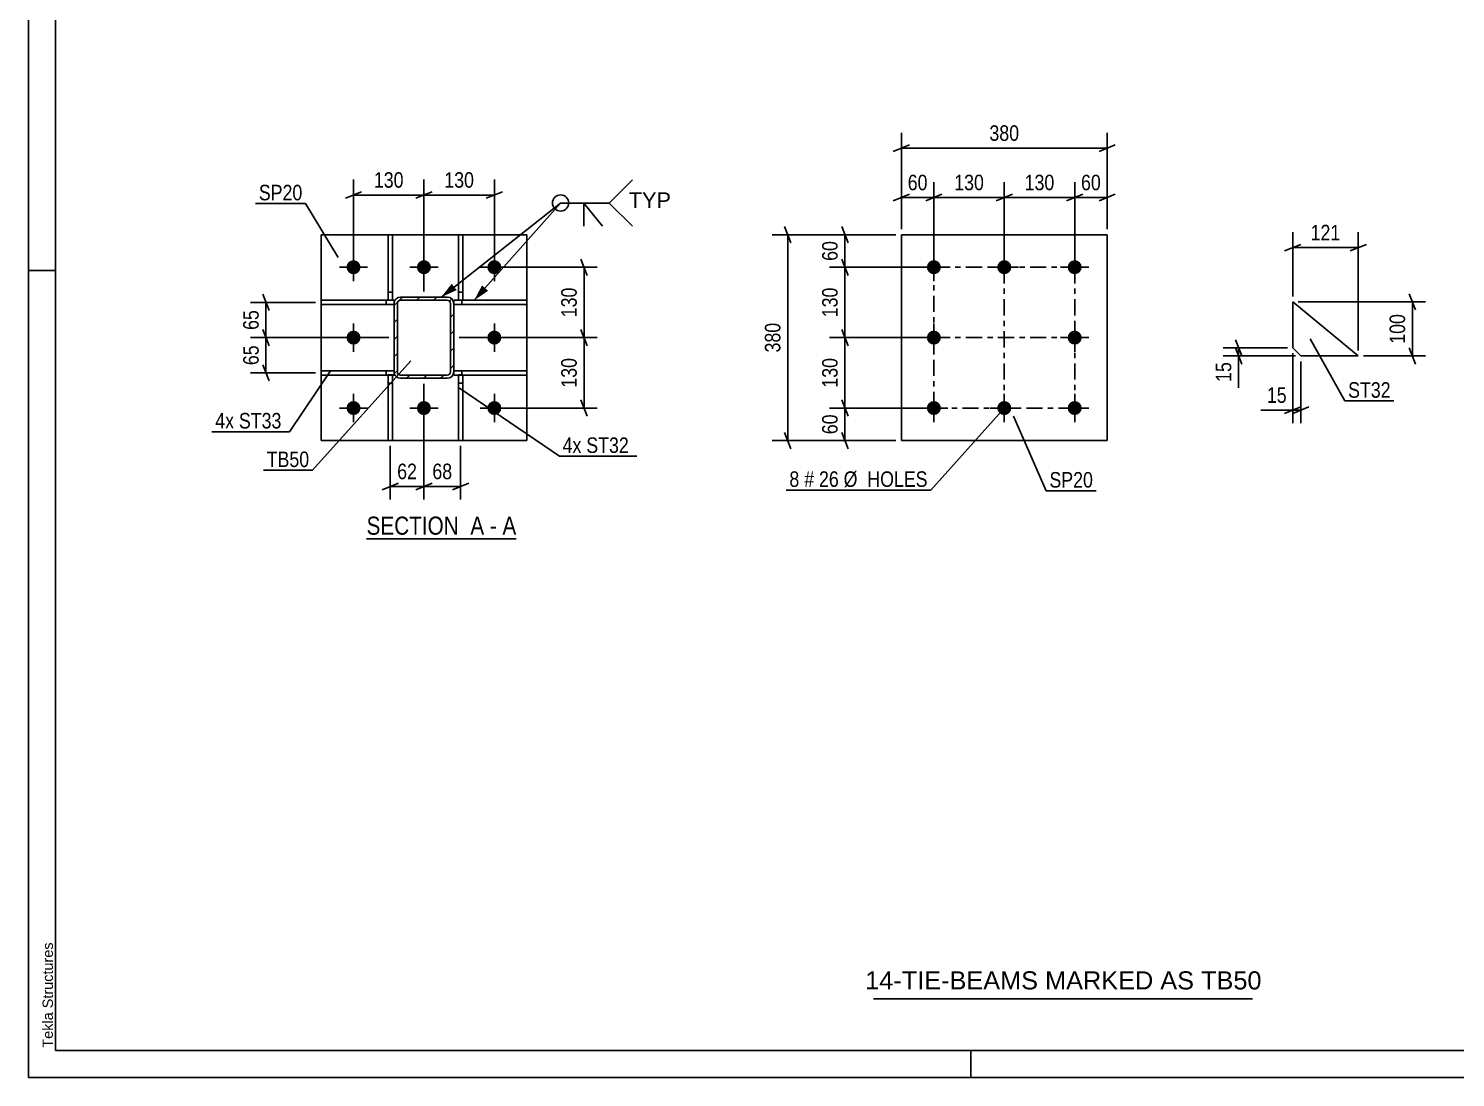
# Model space of a CAD drawing. Header units: millimetres. Extents: x 0 to 594, y 0 to 420.
# Drawn here: x 0 to 263.5, y 0 to 193.6 of the extents above; entities that cross this region are included whole.
import ezdxf

# ---------------------------------------------------------------- set-up
doc = ezdxf.new("R2010")
doc.units = ezdxf.units.MM
doc.linetypes.add('DXK_LINE_DOT2', pattern=[3.9198, 1.9599, -1.9599])
doc.linetypes.add('DXK_LINE_DOT3', pattern=[5.9187, 2.979, -0.9799, 0.9799, -0.9799])
doc.styles.add('Arial', font='ARIAL.TTF', dxfattribs={"height": 0.2})
doc.styles.add('Arial Narrow', font='ARIALN.TTF', dxfattribs={"height": 0.2})

# ---------------------------------------------------------------- blocks, each defined once
blk = doc.blocks.new('Unknown-580568746-1163')
at = {"color": 5, "linetype": 'Continuous'}
for p, q in [((0, 420), (0, 0)), ((5, 415), (5, 5)), ((5, 149), (0, 149)), ((5, 5), (589, 5)), ((174, 0), (174, 5)), ((0, 0), (594, 0))]:
    blk.add_line(p, q, dxfattribs=at)
at = {"color": 174, "linetype": 'Continuous', "style": 'Arial'}
blk.add_text('Tekla Structures', height=1.9102, rotation=90, dxfattribs=at).set_placement((4.5, 5.5))
blk = doc.blocks.new('Unknown-580568746-13 - 1405')
at = {"color": 6, "linetype": 'Continuous'}
blk.add_line((62.41, 99.45), (90.06, 99.45), dxfattribs=at)
at = {"color": 0, "linetype": 'Continuous'}
blk.add_wipeout([(80.52, 100.2), (80.52, 103.7), (62.41, 103.7), (62.41, 100.2)], dxfattribs=at)
at = {"color": 7, "linetype": 'Continuous', "style": 'Arial Narrow'}
blk.add_text('SECTION ', height=3.34, dxfattribs=at).set_placement((62.41, 100.2))
at = {"color": 0, "linetype": 'Continuous'}
blk.add_wipeout([(84.13, 100.2), (84.13, 103.7), (81.57, 103.7), (81.57, 100.2)], dxfattribs=at)
blk.add_wipeout([(86.45, 100.2), (86.45, 103.7), (85.18, 103.7), (85.18, 100.2)], dxfattribs=at)
at = {"color": 7, "linetype": 'Continuous', "style": 'Arial Narrow'}
blk.add_text('A', height=3.34, dxfattribs=at).set_placement((81.57, 100.2))
at = {"color": 0, "linetype": 'Continuous'}
blk.add_wipeout([(90.06, 100.2), (90.06, 103.7), (87.5, 103.7), (87.5, 100.2)], dxfattribs=at)
at = {"color": 7, "linetype": 'Continuous', "style": 'Arial Narrow'}
for s, p in [('A', (87.5, 100.2)), ('-', (85.18, 100.2))]:
    blk.add_text(s, height=3.34, dxfattribs=at).set_placement(p)
blk = doc.blocks.new('Part-580568746-1466 - 1405')
at = {"color": 2, "linetype": 'Continuous'}
for p, q in [((67.5, 143.48), (54, 143.48)), ((54, 143.48), (54, 142.68)), ((54, 142.68), (67.5, 142.68)), ((67.5, 143.48), (67.5, 142.88))]:
    blk.add_line(p, q, dxfattribs=at)
at = {"color": 7, "linetype": 'DXK_LINE_DOT2'}
for p, q in [((66, 142.68), (66, 143.48)), ((67.5, 142.68), (67.5, 142.88))]:
    blk.add_line(p, q, dxfattribs=at)
blk = doc.blocks.new('Part-580568746-1450 - 1405')
at = {"color": 2, "linetype": 'Continuous'}
for p, q in [((66.38, 143.49), (66.38, 155.58)), ((66.38, 155.58), (67.18, 155.58)), ((67.18, 155.58), (67.18, 143.49)), ((66.38, 143.49), (67.18, 143.49))]:
    blk.add_line(p, q, dxfattribs=at)
at = {"color": 7, "linetype": 'DXK_LINE_DOT2'}
blk.add_line((66.38, 144.99), (67.18, 144.99), dxfattribs=at)
blk = doc.blocks.new('Part-580568746-1442 - 1405')
at = {"color": 2, "linetype": 'Continuous'}
for p, q in [((66.38, 117.58), (66.38, 129.69)), ((66.38, 129.69), (67.18, 129.69)), ((67.18, 129.69), (67.18, 117.58)), ((67.18, 117.58), (66.38, 117.58))]:
    blk.add_line(p, q, dxfattribs=at)
at = {"color": 7, "linetype": 'DXK_LINE_DOT2'}
blk.add_line((66.38, 128.19), (67.18, 128.19), dxfattribs=at)
blk = doc.blocks.new('Part-580568746-1434 - 1405')
at = {"color": 2, "linetype": 'Continuous'}
for p, q in [((79.38, 117.58), (79.38, 129.69)), ((79.38, 129.69), (80.18, 129.69)), ((80.18, 129.69), (80.18, 117.58)), ((80.18, 117.58), (79.38, 117.58))]:
    blk.add_line(p, q, dxfattribs=at)
at = {"color": 7, "linetype": 'DXK_LINE_DOT2'}
blk.add_line((79.38, 128.19), (80.18, 128.19), dxfattribs=at)
blk = doc.blocks.new('Part-580568746-1476 - 1405')
at = {"color": 2, "linetype": 'Continuous'}
for p, q in [((67.5, 130.48), (54, 130.48)), ((54, 130.48), (54, 129.68)), ((54, 129.68), (66.38, 129.68)), ((67.18, 129.68), (67.5, 129.68)), ((67.5, 129.68), (67.5, 130.28))]:
    blk.add_line(p, q, dxfattribs=at)
at = {"color": 7, "linetype": 'DXK_LINE_DOT2'}
for p, q in [((66, 129.68), (66, 130.48)), ((66.38, 129.68), (67.18, 129.68)), ((67.5, 130.28), (67.5, 130.48))]:
    blk.add_line(p, q, dxfattribs=at)
blk = doc.blocks.new('Bolt-580568746-1445 - 1405')
at = {"linetype": 'Continuous'}
for points in [[(58.7, 149.58, -1), (61.3, 149.58, -1)], [(71.7, 149.58, -1), (74.3, 149.58, -1)], [(84.7, 149.58, -1), (87.3, 149.58, -1)], [(58.7, 136.58, -1), (61.3, 136.58, -1)], [(84.7, 136.58, -1), (87.3, 136.58, -1)], [(58.7, 123.58, -1), (61.3, 123.58, -1)], [(71.7, 123.58, -1), (74.3, 123.58, -1)], [(84.7, 123.58, -1), (87.3, 123.58, -1)]]:
    blk.add_hatch(color=1, dxfattribs=at).paths.add_polyline_path(points)
at = {"color": 1, "linetype": 'Continuous'}
for p, q in [((60, 146.98), (60, 152.18)), ((73, 146.98), (73, 152.18)), ((86, 146.98), (86, 152.18)), ((57.4, 149.58), (62.6, 149.58)), ((70.4, 149.58), (75.6, 149.58)), ((83.4, 149.58), (88.6, 149.58)), ((60, 133.98), (60, 139.18)), ((86, 133.98), (86, 139.18)), ((57.4, 136.58), (62.6, 136.58)), ((83.4, 136.58), (88.6, 136.58)), ((60, 120.98), (60, 126.18)), ((73, 120.98), (73, 126.18)), ((86, 120.98), (86, 126.18)), ((57.4, 123.58), (62.6, 123.58)), ((70.4, 123.58), (75.6, 123.58)), ((83.4, 123.58), (88.6, 123.58))]:
    blk.add_line(p, q, dxfattribs=at)
blk = doc.blocks.new('Part-580568746-1471 - 1405')
at = {"color": 2, "linetype": 'Continuous'}
for p, q in [((78.5, 142.87), (78.5, 143.48)), ((78.5, 143.48), (92, 143.48)), ((78.5, 142.68), (92, 142.68)), ((92, 142.68), (92, 143.48))]:
    blk.add_line(p, q, dxfattribs=at)
at = {"color": 7, "linetype": 'DXK_LINE_DOT2'}
for p, q in [((78.5, 142.87), (78.5, 142.68)), ((80, 142.68), (80, 143.48))]:
    blk.add_line(p, q, dxfattribs=at)
blk = doc.blocks.new('Part-580568746-1481 - 1405')
at = {"color": 2, "linetype": 'Continuous'}
for p, q in [((78.5, 130.48), (92, 130.48)), ((78.5, 129.68), (78.5, 130.28)), ((79.38, 129.68), (78.5, 129.68)), ((92, 129.68), (80.18, 129.68)), ((92, 129.68), (92, 130.48))]:
    blk.add_line(p, q, dxfattribs=at)
at = {"color": 7, "linetype": 'DXK_LINE_DOT2'}
for p, q in [((78.5, 130.28), (78.5, 130.48)), ((80.18, 129.68), (79.38, 129.68)), ((80, 129.68), (80, 130.48))]:
    blk.add_line(p, q, dxfattribs=at)
blk = doc.blocks.new('Part-580568746-1486 - 1405')
at = {"color": 2, "linetype": 'Continuous'}
for p, q in [((79.38, 143.49), (79.38, 155.58)), ((79.38, 155.58), (80.18, 155.58)), ((80.18, 155.58), (80.18, 143.49)), ((80.18, 143.49), (79.38, 143.49))]:
    blk.add_line(p, q, dxfattribs=at)
at = {"color": 7, "linetype": 'DXK_LINE_DOT2'}
blk.add_line((79.38, 144.99), (80.18, 144.99), dxfattribs=at)
blk = doc.blocks.new('Part-580568746-1505 - 1405')
at = {"linetype": 'Continuous'}
h = blk.add_hatch(dxfattribs=at)
h.set_pattern_fill('', scale=0.7, style=0, pattern_type=0)
h.set_pattern_definition([(45, (78.1468, 143.727), (-1.57154, 1.57154), [])])
h.paths.add_polyline_path([(78.41, 143.34), (78.15, 143.73), (77.76, 143.99), (77.3, 144.08), (68.7, 144.08), (68.24, 143.99), (67.85, 143.73), (67.59, 143.34), (67.5, 142.88), (67.5, 130.28), (67.59, 129.82), (67.85, 129.43), (68.24, 129.17), (68.7, 129.08), (77.3, 129.08), (77.76, 129.17), (78.15, 129.43), (78.41, 129.82), (78.5, 130.28), (78.5, 142.88)])
h.paths.add_polyline_path([(77.9, 130.28), (77.85, 130.05), (77.72, 129.85), (77.53, 129.72), (77.3, 129.68), (68.7, 129.68), (68.47, 129.72), (68.27, 129.85), (68.14, 130.05), (68.1, 130.28), (68.1, 142.88), (68.14, 143.11), (68.27, 143.3), (68.47, 143.43), (68.7, 143.48), (77.3, 143.48), (77.53, 143.43), (77.72, 143.3), (77.85, 143.11), (77.9, 142.88)])
at = {"color": 7, "linetype": 'DXK_LINE_DOT2'}
for p, q in [((67.5, 142.88), (67.59, 143.34)), ((67.5, 130.28), (67.5, 142.88)), ((68.14, 143.11), (68.1, 142.88)), ((68.1, 130.28), (68.1, 142.88)), ((68.27, 143.3), (68.14, 143.11)), ((68.24, 143.99), (68.7, 144.08)), ((68.47, 143.43), (68.27, 143.3)), ((68.7, 143.48), (68.47, 143.43)), ((68.7, 144.08), (77.3, 144.08)), ((68.7, 143.48), (77.3, 143.48)), ((77.3, 144.08), (77.76, 143.99)), ((77.53, 143.43), (77.3, 143.48)), ((77.72, 143.3), (77.53, 143.43)), ((77.85, 143.11), (77.72, 143.3)), ((77.9, 142.88), (77.85, 143.11)), ((77.9, 130.28), (77.9, 142.88)), ((78.41, 143.34), (78.5, 142.88)), ((78.5, 142.88), (78.5, 130.28)), ((67.59, 129.82), (67.5, 130.28)), ((68.1, 130.28), (68.14, 130.05)), ((68.14, 130.05), (68.27, 129.85)), ((68.7, 129.08), (68.24, 129.17)), ((68.27, 129.85), (68.47, 129.72)), ((68.47, 129.72), (68.7, 129.68)), ((68.7, 129.68), (77.3, 129.68)), ((77.3, 129.68), (77.53, 129.72)), ((77.76, 129.17), (77.3, 129.08)), ((77.53, 129.72), (77.72, 129.85)), ((77.72, 129.85), (77.85, 130.05)), ((77.85, 130.05), (77.9, 130.28)), ((78.5, 130.28), (78.41, 129.82)), ((68.7, 129.08), (77.3, 129.08))]:
    blk.add_line(p, q, dxfattribs=at)
at = {"color": 2, "linetype": 'Continuous'}
for p, q in [((67.59, 143.34), (67.5, 142.88)), ((67.5, 130.28), (67.5, 142.88)), ((68.1, 142.88), (68.14, 143.11)), ((68.1, 130.28), (68.1, 142.88)), ((68.14, 143.11), (68.27, 143.3)), ((68.7, 144.08), (68.24, 143.99)), ((68.27, 143.3), (68.47, 143.43)), ((68.47, 143.43), (68.7, 143.48)), ((68.7, 144.08), (77.3, 144.08)), ((68.7, 143.48), (77.3, 143.48)), ((77.76, 143.99), (77.3, 144.08)), ((77.3, 143.48), (77.53, 143.43)), ((77.53, 143.43), (77.72, 143.3)), ((77.72, 143.3), (77.85, 143.11)), ((77.85, 143.11), (77.9, 142.88)), ((77.9, 130.28), (77.9, 142.88)), ((78.5, 142.88), (78.41, 143.34)), ((78.5, 130.28), (78.5, 142.88)), ((67.5, 130.28), (67.59, 129.82)), ((68.14, 130.05), (68.1, 130.28)), ((68.27, 129.85), (68.14, 130.05)), ((68.24, 129.17), (68.7, 129.08)), ((68.47, 129.72), (68.27, 129.85)), ((68.7, 129.68), (68.47, 129.72)), ((68.7, 129.68), (77.3, 129.68)), ((77.53, 129.72), (77.3, 129.68)), ((77.3, 129.08), (77.76, 129.17)), ((77.72, 129.85), (77.53, 129.72)), ((77.85, 130.05), (77.72, 129.85)), ((77.9, 130.28), (77.85, 130.05)), ((78.41, 129.82), (78.5, 130.28)), ((68.7, 129.08), (77.3, 129.08))]:
    blk.add_line(p, q, dxfattribs=at)
at = {"color": 7, "linetype": 'DXK_LINE_DOT2'}
for centre, start, end in [((68.7, 142.88), 112.5, 157.5), ((77.3, 142.88), 22.5, 67.5), ((68.7, 130.28), 202.5, 247.5), ((77.3, 130.28), 292.5, 337.5)]:
    blk.add_arc(centre, 1.2, start, end, dxfattribs=at)
at = {"color": 2, "linetype": 'Continuous'}
for centre, start, end in [((68.7, 142.88), 112.5, 157.5), ((77.3, 142.88), 22.5, 67.5), ((68.7, 130.28), 202.5, 247.5), ((77.3, 130.28), 292.5, 337.5)]:
    blk.add_arc(centre, 1.2, start, end, dxfattribs=at)
blk = doc.blocks.new('Part-580568746-1520 - 1405')
at = {"color": 2, "linetype": 'Continuous'}
for p, q in [((92, 155.58), (54, 155.58)), ((54, 155.58), (54, 117.58)), ((92, 117.58), (92, 155.58)), ((54, 117.58), (92, 117.58))]:
    blk.add_line(p, q, dxfattribs=at)
blk = doc.blocks.new('Bolt-580568746-2206 - 2144')
at = {"linetype": 'Continuous'}
for points in [[(167.15, 150.88, -1), (167.15, 148.28, -1)], [(180.15, 150.88, -1), (180.15, 148.28, -1)], [(193.15, 150.88, -1), (193.15, 148.28, -1)], [(167.15, 137.88, -1), (167.15, 135.28, -1)], [(193.15, 137.88, -1), (193.15, 135.28, -1)], [(167.15, 124.88, -1), (167.15, 122.28, -1)], [(180.15, 124.88, -1), (180.15, 122.28, -1)], [(193.15, 124.88, -1), (193.15, 122.28, -1)]]:
    blk.add_hatch(color=1, dxfattribs=at).paths.add_polyline_path(points)
at = {"color": 1, "linetype": 'Continuous'}
for p, q in [((167.15, 152.18), (167.15, 146.98)), ((180.15, 152.18), (180.15, 146.98)), ((193.15, 152.18), (193.15, 146.98)), ((164.55, 149.58), (169.75, 149.58)), ((177.55, 149.58), (182.75, 149.58)), ((190.55, 149.58), (195.75, 149.58)), ((167.15, 139.18), (167.15, 133.98)), ((193.15, 139.18), (193.15, 133.98)), ((164.55, 136.58), (169.75, 136.58)), ((190.55, 136.58), (195.75, 136.58)), ((167.15, 126.18), (167.15, 120.98)), ((180.15, 126.18), (180.15, 120.98)), ((193.15, 126.18), (193.15, 120.98)), ((164.55, 123.58), (169.75, 123.58)), ((177.55, 123.58), (182.75, 123.58)), ((190.55, 123.58), (195.75, 123.58))]:
    blk.add_line(p, q, dxfattribs=at)
blk = doc.blocks.new('Part-580568746-2211 - 2144')
at = {"color": 2, "linetype": 'Continuous'}
for p, q in [((199.15, 155.58), (161.15, 155.58)), ((161.15, 117.58), (161.15, 155.58)), ((199.15, 117.58), (199.15, 155.58)), ((199.15, 117.58), (161.15, 117.58))]:
    blk.add_line(p, q, dxfattribs=at)
blk = doc.blocks.new('Part-580568746-1711 - 1705')
at = {"color": 2, "linetype": 'Continuous'}
for p, q in [((233.41, 143.19), (233.41, 134.69)), ((245.5, 133.19), (233.41, 143.19)), ((233.41, 134.69), (234.91, 133.19)), ((234.91, 133.19), (245.5, 133.19))]:
    blk.add_line(p, q, dxfattribs=at)
blk = doc.blocks.new('Rectangle-580568746-2299 - 2144')
at = {"color": 1, "linetype": 'DXK_LINE_DOT3'}
blk.add_lwpolyline([(167.15, 149.58), (193.15, 149.58), (193.15, 123.58), (167.15, 123.58), (167.15, 149.58)], close=True, dxfattribs=at)
blk = doc.blocks.new('Line-580568746-2284 - 2144')
at = {"color": 1, "linetype": 'DXK_LINE_DOT3'}
blk.add_line((167.15, 136.58), (193.15, 136.58), dxfattribs=at)
blk = doc.blocks.new('Line-580568746-2292 - 2144')
at = {"color": 1, "linetype": 'DXK_LINE_DOT3'}
blk.add_line((180.15, 149.58), (180.15, 123.58), dxfattribs=at)
blk = doc.blocks.new('StraightDimension-580568746-1583 - 1405')
at = {"color": 7, "linetype": 'Continuous'}
for p, q in [((74.5, 163.51), (71.5, 162.31)), ((73, 145.08), (73, 165.76)), ((84.5, 162.31), (87.5, 163.51)), ((86, 150.58), (86, 165.76)), ((73, 162.91), (86, 162.91))]:
    blk.add_line(p, q, dxfattribs=at)
at = {"color": 0}
blk.add_wipeout([(82.84, 163.66), (82.84, 167.86), (76.16, 167.86), (76.16, 163.66)], dxfattribs=at)
at = {"color": 3, "style": 'Arial Narrow'}
blk.add_text('130', height=2.863, dxfattribs=at).set_placement((76.76, 164.26))
blk = doc.blocks.new('StraightDimension-580568746-1522 - 1405')
at = {"color": 7, "linetype": 'Continuous'}
for p, q in [((73, 128.08), (73, 106.7)), ((66.78, 116.58), (66.78, 106.7)), ((65.28, 108.5), (68.28, 109.7)), ((66.78, 109.1), (73, 109.1)), ((74.5, 109.7), (71.5, 108.5))]:
    blk.add_line(p, q, dxfattribs=at)
at = {"color": 0}
blk.add_wipeout([(72.32, 109.85), (72.32, 114.05), (67.46, 114.05), (67.46, 109.85)], dxfattribs=at)
at = {"color": 3, "style": 'Arial Narrow'}
blk.add_text('62', height=2.863, dxfattribs=at).set_placement((68.06, 110.45))
blk = doc.blocks.new('StraightDimension-580568746-1533 - 1405')
at = {"color": 7, "linetype": 'Continuous'}
for p, q in [((73, 128.08), (73, 106.7)), ((79.78, 116.58), (79.78, 106.7)), ((71.5, 108.5), (74.5, 109.7)), ((73, 109.1), (79.78, 109.1)), ((81.28, 109.7), (78.28, 108.5))]:
    blk.add_line(p, q, dxfattribs=at)
at = {"color": 0}
blk.add_wipeout([(78.82, 109.85), (78.82, 114.05), (73.96, 114.05), (73.96, 109.85)], dxfattribs=at)
at = {"color": 3, "style": 'Arial Narrow'}
blk.add_text('68', height=2.863, dxfattribs=at).set_placement((74.56, 110.45))
blk = doc.blocks.new('StraightDimension-580568746-1541 - 1405')
at = {"color": 7, "linetype": 'Continuous'}
for p, q in [((53, 143.08), (40.99, 143.08)), ((43.24, 144.58), (44.44, 141.58)), ((43.84, 136.58), (43.84, 143.08)), ((44.44, 135.08), (43.24, 138.08)), ((66.5, 136.58), (40.99, 136.58))]:
    blk.add_line(p, q, dxfattribs=at)
at = {"color": 0}
blk.add_wipeout([(43.09, 142.26), (38.89, 142.26), (38.89, 137.4), (43.09, 137.4)], dxfattribs=at)
at = {"color": 3, "style": 'Arial Narrow'}
blk.add_text('65', height=2.863, rotation=90.0002, dxfattribs=at).set_placement((42.49, 138))
blk = doc.blocks.new('StraightDimension-580568746-1551 - 1405')
at = {"color": 7, "linetype": 'Continuous'}
for p, q in [((43.24, 138.08), (44.44, 135.08)), ((66.5, 136.58), (40.99, 136.58)), ((43.84, 130.08), (43.84, 136.58)), ((53, 130.08), (40.99, 130.08)), ((44.44, 128.58), (43.24, 131.58))]:
    blk.add_line(p, q, dxfattribs=at)
at = {"color": 0}
blk.add_wipeout([(43.09, 135.76), (38.89, 135.76), (38.89, 130.9), (43.09, 130.9)], dxfattribs=at)
at = {"color": 3, "style": 'Arial Narrow'}
blk.add_text('65', height=2.863, rotation=90.0002, dxfattribs=at).set_placement((42.49, 131.5))
blk = doc.blocks.new('StraightDimension-580568746-1558 - 1405')
at = {"color": 7, "linetype": 'Continuous'}
for p, q in [((103.16, 148.08), (101.96, 151.08)), ((87, 149.58), (104.96, 149.58)), ((102.56, 136.58), (102.56, 149.58)), ((101.96, 138.08), (103.16, 135.08)), ((79.5, 136.58), (104.96, 136.58))]:
    blk.add_line(p, q, dxfattribs=at)
at = {"color": 0}
blk.add_wipeout([(101.81, 146.42), (97.61, 146.42), (97.61, 139.74), (101.81, 139.74)], dxfattribs=at)
at = {"color": 3, "style": 'Arial Narrow'}
blk.add_text('130', height=2.863, rotation=90.0002, dxfattribs=at).set_placement((101.21, 140.34))
blk = doc.blocks.new('StraightDimension-580568746-1572 - 1405')
at = {"color": 7, "linetype": 'Continuous'}
for p, q in [((103.16, 135.08), (101.96, 138.08)), ((79.5, 136.58), (104.96, 136.58)), ((102.56, 123.58), (102.56, 136.58)), ((101.96, 125.08), (103.16, 122.08)), ((87, 123.58), (104.96, 123.58))]:
    blk.add_line(p, q, dxfattribs=at)
at = {"color": 0}
blk.add_wipeout([(101.81, 133.42), (97.61, 133.42), (97.61, 126.74), (101.81, 126.74)], dxfattribs=at)
at = {"color": 3, "style": 'Arial Narrow'}
blk.add_text('130', height=2.863, rotation=90.0002, dxfattribs=at).set_placement((101.21, 127.34))
blk = doc.blocks.new('StraightDimension-580568746-1593 - 1405')
at = {"color": 7, "linetype": 'Continuous'}
for p, q in [((61.5, 163.51), (58.5, 162.31)), ((60, 150.58), (60, 165.76)), ((71.5, 162.31), (74.5, 163.51)), ((73, 145.08), (73, 165.76)), ((60, 162.91), (73, 162.91))]:
    blk.add_line(p, q, dxfattribs=at)
at = {"color": 0}
blk.add_wipeout([(69.84, 163.66), (69.84, 167.86), (63.16, 167.86), (63.16, 163.66)], dxfattribs=at)
at = {"color": 3, "style": 'Arial Narrow'}
blk.add_text('130', height=2.863, dxfattribs=at).set_placement((63.76, 164.26))
blk = doc.blocks.new('StraightDimension-580568746-2270 - 2144')
at = {"color": 7, "linetype": 'Continuous'}
for p, q in [((160.15, 155.58), (147.88, 155.58)), ((150.13, 157.08), (151.33, 154.08)), ((150.73, 149.58), (150.73, 155.58)), ((151.33, 148.08), (150.13, 151.08)), ((166.15, 149.58), (147.88, 149.58))]:
    blk.add_line(p, q, dxfattribs=at)
at = {"color": 0}
blk.add_wipeout([(149.98, 155.01), (145.78, 155.01), (145.78, 150.15), (149.98, 150.15)], dxfattribs=at)
at = {"color": 3, "style": 'Arial Narrow'}
blk.add_text('60', height=2.863, rotation=90.0002, dxfattribs=at).set_placement((149.38, 150.75))
blk = doc.blocks.new('StraightDimension-580568746-3069 - 2144')
at = {"color": 7, "linetype": 'Continuous'}
for p, q in [((151.33, 135.08), (150.13, 138.08)), ((166.15, 136.58), (147.88, 136.58)), ((150.73, 123.58), (150.73, 136.58)), ((150.13, 125.08), (151.33, 122.08)), ((166.15, 123.58), (147.88, 123.58))]:
    blk.add_line(p, q, dxfattribs=at)
at = {"color": 0}
blk.add_wipeout([(149.98, 133.42), (145.78, 133.42), (145.78, 126.74), (149.98, 126.74)], dxfattribs=at)
at = {"color": 3, "style": 'Arial Narrow'}
blk.add_text('130', height=2.863, rotation=90.0002, dxfattribs=at).set_placement((149.38, 127.34))
blk = doc.blocks.new('StraightDimension-580568746-2213 - 2144')
at = {"color": 7, "linetype": 'Continuous'}
for p, q in [((160.15, 155.58), (137.31, 155.58)), ((140.76, 154.08), (139.56, 157.08)), ((140.16, 117.58), (140.16, 155.58)), ((139.56, 119.08), (140.76, 116.08)), ((160.15, 117.58), (137.31, 117.58))]:
    blk.add_line(p, q, dxfattribs=at)
at = {"color": 0}
blk.add_wipeout([(139.41, 139.92), (135.21, 139.92), (135.21, 133.24), (139.41, 133.24)], dxfattribs=at)
at = {"color": 3, "style": 'Arial Narrow'}
blk.add_text('380', height=2.863, rotation=90.0002, dxfattribs=at).set_placement((138.81, 133.84))
blk = doc.blocks.new('StraightDimension-580568746-2224 - 2144')
at = {"color": 7, "linetype": 'Continuous'}
for p, q in [((193.15, 150.58), (193.15, 165.29)), ((199.15, 156.58), (199.15, 165.29)), ((191.65, 161.84), (194.65, 163.04)), ((193.15, 162.44), (199.15, 162.44)), ((200.65, 163.04), (197.65, 161.84))]:
    blk.add_line(p, q, dxfattribs=at)
at = {"color": 0}
blk.add_wipeout([(198.58, 163.19), (198.58, 167.39), (193.72, 167.39), (193.72, 163.19)], dxfattribs=at)
at = {"color": 3, "style": 'Arial Narrow'}
blk.add_text('60', height=2.863, dxfattribs=at).set_placement((194.32, 163.79))
blk = doc.blocks.new('StraightDimension-580568746-3071 - 2144')
at = {"color": 7, "linetype": 'Continuous'}
for p, q in [((151.33, 148.08), (150.13, 151.08)), ((166.15, 149.58), (147.88, 149.58)), ((150.73, 136.58), (150.73, 149.58)), ((150.13, 138.08), (151.33, 135.08)), ((166.15, 136.58), (147.88, 136.58))]:
    blk.add_line(p, q, dxfattribs=at)
at = {"color": 0}
blk.add_wipeout([(149.98, 146.42), (145.78, 146.42), (145.78, 139.74), (149.98, 139.74)], dxfattribs=at)
at = {"color": 3, "style": 'Arial Narrow'}
blk.add_text('130', height=2.863, rotation=90.0002, dxfattribs=at).set_placement((149.38, 140.34))
blk = doc.blocks.new('StraightDimension-580568746-2234 - 2144')
at = {"color": 7, "linetype": 'Continuous'}
for p, q in [((161.15, 156.58), (161.15, 165.29)), ((167.15, 150.58), (167.15, 165.29)), ((159.65, 161.84), (162.65, 163.04)), ((161.15, 162.44), (167.15, 162.44)), ((168.65, 163.04), (165.65, 161.84))]:
    blk.add_line(p, q, dxfattribs=at)
at = {"color": 0}
blk.add_wipeout([(166.58, 163.19), (166.58, 167.39), (161.72, 167.39), (161.72, 163.19)], dxfattribs=at)
at = {"color": 3, "style": 'Arial Narrow'}
blk.add_text('60', height=2.863, dxfattribs=at).set_placement((162.32, 163.79))
blk = doc.blocks.new('StraightDimension-580568746-2249 - 2144')
at = {"color": 7, "linetype": 'Continuous'}
for p, q in [((161.15, 156.58), (161.15, 174.41)), ((199.15, 156.58), (199.15, 174.41)), ((162.65, 172.16), (159.65, 170.96)), ((161.15, 171.56), (199.15, 171.56)), ((197.65, 170.96), (200.65, 172.16))]:
    blk.add_line(p, q, dxfattribs=at)
at = {"color": 0}
blk.add_wipeout([(183.49, 172.31), (183.49, 176.51), (176.81, 176.51), (176.81, 172.31)], dxfattribs=at)
at = {"color": 3, "style": 'Arial Narrow'}
blk.add_text('380', height=2.863, dxfattribs=at).set_placement((177.41, 172.91))
blk = doc.blocks.new('StraightDimension-580568746-2260 - 2144')
at = {"color": 7, "linetype": 'Continuous'}
for p, q in [((150.13, 125.08), (151.33, 122.08)), ((166.15, 123.58), (147.88, 123.58)), ((150.73, 117.58), (150.73, 123.58)), ((151.33, 116.08), (150.13, 119.08)), ((160.15, 117.58), (147.88, 117.58))]:
    blk.add_line(p, q, dxfattribs=at)
at = {"color": 0}
blk.add_wipeout([(149.98, 123.01), (145.78, 123.01), (145.78, 118.15), (149.98, 118.15)], dxfattribs=at)
at = {"color": 3, "style": 'Arial Narrow'}
blk.add_text('60', height=2.863, rotation=90.0002, dxfattribs=at).set_placement((149.38, 118.75))
blk = doc.blocks.new('StraightDimension-580568746-3047 - 2144')
at = {"color": 7, "linetype": 'Continuous'}
for p, q in [((167.15, 150.58), (167.15, 165.29)), ((180.15, 150.58), (180.15, 165.29)), ((168.65, 163.04), (165.65, 161.84)), ((167.15, 162.44), (180.15, 162.44)), ((178.65, 161.84), (181.65, 163.04))]:
    blk.add_line(p, q, dxfattribs=at)
at = {"color": 0}
blk.add_wipeout([(176.99, 163.19), (176.99, 167.39), (170.31, 167.39), (170.31, 163.19)], dxfattribs=at)
at = {"color": 3, "style": 'Arial Narrow'}
blk.add_text('130', height=2.863, dxfattribs=at).set_placement((170.91, 163.79))
blk = doc.blocks.new('StraightDimension-580568746-3049 - 2144')
at = {"color": 7, "linetype": 'Continuous'}
for p, q in [((180.15, 150.58), (180.15, 165.29)), ((193.15, 150.58), (193.15, 165.29)), ((181.65, 163.04), (178.65, 161.84)), ((180.15, 162.44), (193.15, 162.44)), ((191.65, 161.84), (194.65, 163.04))]:
    blk.add_line(p, q, dxfattribs=at)
at = {"color": 0}
blk.add_wipeout([(189.99, 163.19), (189.99, 167.39), (183.31, 167.39), (183.31, 163.19)], dxfattribs=at)
at = {"color": 3, "style": 'Arial Narrow'}
blk.add_text('130', height=2.863, dxfattribs=at).set_placement((183.91, 163.79))
blk = doc.blocks.new('StraightDimension-580568746-1750 - 1705')
at = {"color": 7, "linetype": 'Continuous'}
for p, q in [((234.41, 143.19), (257.9, 143.19)), ((254.9, 144.69), (256.1, 141.69)), ((255.5, 133.19), (255.5, 143.19)), ((256.1, 131.69), (254.9, 134.69)), ((246.5, 133.19), (257.9, 133.19))]:
    blk.add_line(p, q, dxfattribs=at)
at = {"color": 0}
blk.add_wipeout([(254.75, 141.53), (250.55, 141.53), (250.55, 134.85), (254.75, 134.85)], dxfattribs=at)
at = {"color": 3, "style": 'Arial Narrow'}
blk.add_text('100', height=2.863, rotation=90.0002, dxfattribs=at).set_placement((254.15, 135.45))
blk = doc.blocks.new('StraightDimension-580568746-1726 - 1705')
at = {"color": 7, "linetype": 'Continuous'}
for p, q in [((232.41, 134.69), (220.56, 134.69)), ((222.81, 136.19), (224.01, 133.19)), ((224.01, 131.69), (222.81, 134.69)), ((223.41, 133.19), (223.41, 134.69)), ((233.91, 133.19), (220.56, 133.19))]:
    blk.add_line(p, q, dxfattribs=at)
at = {"color": 0}
blk.add_wipeout([(222.66, 132.67), (218.46, 132.67), (218.46, 127.81), (222.66, 127.81)], dxfattribs=at)
at = {"color": 7, "linetype": 'Continuous'}
blk.add_line((223.41, 133.19), (223.41, 127.29), dxfattribs=at)
blk.add_line((223.41, 133.19), (223.41, 127.29), dxfattribs=at)
at = {"color": 3, "style": 'Arial Narrow'}
blk.add_text('15', height=2.863, rotation=90.0002, dxfattribs=at).set_placement((222.06, 128.41))
blk = doc.blocks.new('StraightDimension-580568746-1739 - 1705')
at = {"color": 7, "linetype": 'Continuous'}
for p, q in [((233.41, 133.69), (233.41, 120.79)), ((234.91, 132.19), (234.91, 120.79)), ((231.91, 122.59), (234.91, 123.79)), ((236.41, 123.79), (233.41, 122.59)), ((233.41, 123.19), (234.91, 123.19))]:
    blk.add_line(p, q, dxfattribs=at)
at = {"color": 0}
blk.add_wipeout([(232.88, 123.94), (232.88, 128.14), (228.03, 128.14), (228.03, 123.94)], dxfattribs=at)
at = {"color": 7, "linetype": 'Continuous'}
blk.add_line((233.41, 123.19), (227.5, 123.19), dxfattribs=at)
blk.add_line((233.41, 123.19), (227.5, 123.19), dxfattribs=at)
at = {"color": 3, "style": 'Arial Narrow'}
blk.add_text('15', height=2.863, dxfattribs=at).set_placement((228.63, 124.54))
blk = doc.blocks.new('StraightDimension-580568746-1715 - 1705')
at = {"color": 7, "linetype": 'Continuous'}
for p, q in [((233.41, 144.19), (233.41, 156.04)), ((245.5, 134.19), (245.5, 156.04)), ((231.91, 152.59), (234.91, 153.79)), ((233.41, 153.19), (245.5, 153.19)), ((247, 153.79), (244, 152.59))]:
    blk.add_line(p, q, dxfattribs=at)
at = {"color": 0}
blk.add_wipeout([(242.8, 153.94), (242.8, 158.14), (236.11, 158.14), (236.11, 153.94)], dxfattribs=at)
at = {"color": 3, "style": 'Arial Narrow'}
blk.add_text('121', height=2.863, dxfattribs=at).set_placement((236.71, 154.54))
blk = doc.blocks.new('Unknown-580568746-3334')
at = {"color": 7, "linetype": 'Continuous'}
blk.add_line((156, 14.5), (226, 14.5), dxfattribs=at)
at = {"color": 7, "style": 'Arial'}
blk.add_text('14-TIE-BEAMS MARKED AS TB50', height=3.3427734, dxfattribs=at).set_placement((154.46875, 16.25))
blk = doc.blocks.new('Mark-580568746-1501 - 1405')
at = {"color": 0}
blk.add_wipeout([(51.82, 112.69), (51.82, 115.69), (43.97, 115.69), (43.97, 112.69)], dxfattribs=at)
blk.add_wipeout([(51.82, 112.69), (51.82, 115.69), (43.97, 115.69), (43.97, 112.69)], dxfattribs=at)
at = {"color": 30, "linetype": 'Continuous'}
for p in [(70.59, 132.27), (43.37, 112.09)]:
    blk.add_line(p, (52.42, 112.09), dxfattribs=at)
at = {"color": 3, "style": 'Arial Narrow'}
blk.add_text('TB50', height=2.863, dxfattribs=at).set_placement((43.97, 112.69))
blk = doc.blocks.new('Mark-580568746-1516 - 1405')
at = {"color": 0}
blk.add_wipeout([(50.56, 161.93), (50.56, 164.93), (42.52, 164.93), (42.52, 161.93)], dxfattribs=at)
blk.add_wipeout([(50.56, 161.93), (50.56, 164.93), (42.52, 164.93), (42.52, 161.93)], dxfattribs=at)
at = {"color": 30, "linetype": 'Continuous'}
for p in [(41.92, 161.33), (57.17, 151.4)]:
    blk.add_line(p, (51.16, 161.33), dxfattribs=at)
at = {"color": 3, "style": 'Arial Narrow'}
blk.add_text('SP20', height=2.863, dxfattribs=at).set_placement((42.52, 161.93))
blk = doc.blocks.new('WeldMark-580568746-1602 - 1405')
at = {"linetype": 'Continuous'}
for points in [[(79.05, 145.35), (76.23, 144.08), (78.12, 146.53)], [(84.85, 145.22), (82.29, 143.48), (83.72, 146.22)]]:
    blk.add_hatch(color=30, dxfattribs=at).paths.add_polyline_path(points)
at = {"color": 30, "linetype": 'Continuous'}
for p, q in [((76.23, 144.08), (98.23, 161.43)), ((82.29, 143.48), (98.23, 161.43)), ((98.23, 161.43), (107.23, 161.43))]:
    blk.add_line(p, q, dxfattribs=at)
at = {"color": 3, "linetype": 'Continuous'}
for q in [(105.94, 157.15), (102.51, 157.15)]:
    blk.add_line((102.51, 161.43), q, dxfattribs=at)
for start, end in [(90, 270), (270, 90)]:
    blk.add_arc((98.23, 161.43), 1.5, start, end, dxfattribs=at)
at = {"color": 0, "linetype": 'Continuous'}
blk.add_wipeout([(118.6, 160.53), (118.6, 163.53), (110.83, 163.53), (110.83, 160.53)], dxfattribs=at)
blk.add_wipeout([(118.6, 160.53), (118.6, 163.53), (110.83, 163.53), (110.83, 160.53)], dxfattribs=at)
at = {"color": 3, "linetype": 'Continuous'}
for q in [(111.51, 165.72), (111.51, 157.15)]:
    blk.add_line((107.23, 161.43), q, dxfattribs=at)
at = {"color": 3, "linetype": 'Continuous', "style": 'Arial'}
blk.add_text('TYP', height=2.865, dxfattribs=at).set_placement((110.83, 160.53))
blk = doc.blocks.new('MarkSet-580568746-1653 - 1405')
at = {"color": 0}
blk.add_wipeout([(102.08, 115.29), (102.08, 118.29), (98.61, 118.29), (98.61, 115.29)], dxfattribs=at)
blk.add_wipeout([(102.08, 115.29), (102.08, 118.29), (98.61, 118.29), (98.61, 115.29)], dxfattribs=at)
at = {"color": 30, "linetype": 'Continuous'}
blk.add_line((79.57, 127.23), (98.01, 114.69), dxfattribs=at)
at = {"color": 0}
blk.add_wipeout([(110.83, 115.29), (110.83, 118.29), (102.98, 118.29), (102.98, 115.29)], dxfattribs=at)
blk.add_wipeout([(110.83, 115.29), (110.83, 118.29), (102.98, 118.29), (102.98, 115.29)], dxfattribs=at)
at = {"color": 30, "linetype": 'Continuous'}
blk.add_line((98.01, 114.69), (112.33, 114.69), dxfattribs=at)
at = {"color": 3, "style": 'Arial Narrow'}
for s, p in [('4x', (98.61, 115.29)), ('ST32', (102.98, 115.29))]:
    blk.add_text(s, height=2.863, dxfattribs=at).set_placement(p)
blk = doc.blocks.new('MarkSet-580568746-1683 - 1405')
at = {"color": 30, "linetype": 'Continuous'}
blk.add_line((55.76, 130.48), (48.19, 119.21), dxfattribs=at)
at = {"color": 0}
blk.add_wipeout([(37.94, 119.81), (37.94, 122.81), (34.47, 122.81), (34.47, 119.81)], dxfattribs=at)
blk.add_wipeout([(37.94, 119.81), (37.94, 122.81), (34.47, 122.81), (34.47, 119.81)], dxfattribs=at)
blk.add_wipeout([(46.69, 119.81), (46.69, 122.81), (38.84, 122.81), (38.84, 119.81)], dxfattribs=at)
blk.add_wipeout([(46.69, 119.81), (46.69, 122.81), (38.84, 122.81), (38.84, 119.81)], dxfattribs=at)
at = {"color": 30, "linetype": 'Continuous'}
blk.add_line((33.87, 119.21), (48.19, 119.21), dxfattribs=at)
at = {"color": 3, "style": 'Arial Narrow'}
for s, p in [('4x', (34.47, 119.81)), ('ST33', (38.84, 119.81))]:
    blk.add_text(s, height=2.863, dxfattribs=at).set_placement(p)
blk = doc.blocks.new('Mark-580568746-2202 - 2144')
at = {"color": 0}
blk.add_wipeout([(142.31, 109.03), (142.31, 112.03), (140.48, 112.03), (140.48, 109.03)], dxfattribs=at)
blk.add_wipeout([(142.31, 109.03), (142.31, 112.03), (140.48, 112.03), (140.48, 109.03)], dxfattribs=at)
blk.add_wipeout([(145.04, 109.03), (145.04, 112.03), (143.21, 112.03), (143.21, 109.03)], dxfattribs=at)
blk.add_wipeout([(145.04, 109.03), (145.04, 112.03), (143.21, 112.03), (143.21, 109.03)], dxfattribs=at)
at = {"color": 3, "style": 'Arial Narrow'}
blk.add_text('8', height=2.86, dxfattribs=at).set_placement((140.48, 109.03))
at = {"color": 0}
blk.add_wipeout([(149.59, 109.03), (149.59, 112.03), (145.94, 112.03), (145.94, 109.03)], dxfattribs=at)
blk.add_wipeout([(149.59, 109.03), (149.59, 112.03), (145.94, 112.03), (145.94, 109.03)], dxfattribs=at)
at = {"color": 3, "style": 'Arial Narrow'}
blk.add_text('#', height=2.86, dxfattribs=at).set_placement((143.21, 109.03))
at = {"color": 0}
blk.add_wipeout([(166.02, 109.03), (166.02, 112.03), (150.49, 112.03), (150.49, 109.03)], dxfattribs=at)
blk.add_wipeout([(166.02, 109.03), (166.02, 112.03), (150.49, 112.03), (150.49, 109.03)], dxfattribs=at)
at = {"color": 7, "linetype": 'Continuous'}
for p in [(180.28, 123.71), (139.88, 108.43)]:
    blk.add_line(p, (166.62, 108.43), dxfattribs=at)
at = {"color": 3, "style": 'Arial Narrow'}
for s, p in [('26', (145.94, 109.03)), ('Ø  HOLES', (150.49, 109.03))]:
    blk.add_text(s, height=2.863, dxfattribs=at).set_placement(p)
blk = doc.blocks.new('Mark-580568746-2207 - 2144')
at = {"color": 0}
blk.add_wipeout([(196.53, 108.9), (196.53, 111.9), (188.49, 111.9), (188.49, 108.9)], dxfattribs=at)
blk.add_wipeout([(196.53, 108.9), (196.53, 111.9), (188.49, 111.9), (188.49, 108.9)], dxfattribs=at)
at = {"color": 30, "linetype": 'Continuous'}
for p, q in [((181.85, 122.06), (187.89, 108.3)), ((187.89, 108.3), (197.13, 108.3))]:
    blk.add_line(p, q, dxfattribs=at)
at = {"color": 3, "style": 'Arial Narrow'}
blk.add_text('SP20', height=2.863, dxfattribs=at).set_placement((188.49, 108.9))
blk = doc.blocks.new('Mark-580568746-1707 - 1705')
at = {"color": 0}
blk.add_wipeout([(251.48, 125.49), (251.48, 128.49), (243.63, 128.49), (243.63, 125.49)], dxfattribs=at)
blk.add_wipeout([(251.48, 125.49), (251.48, 128.49), (243.63, 128.49), (243.63, 125.49)], dxfattribs=at)
at = {"color": 30, "linetype": 'Continuous'}
for p, q in [((236.62, 136.35), (243.03, 124.89)), ((243.03, 124.89), (252.08, 124.89))]:
    blk.add_line(p, q, dxfattribs=at)
at = {"color": 3, "style": 'Arial Narrow'}
blk.add_text('ST32', height=2.863, dxfattribs=at).set_placement((243.63, 125.49))

msp = doc.modelspace()

# ---------------------------------------------------------------- block references
for name in ['Unknown-580568746-1163', 'Part-580568746-1520 - 1405', 'Part-580568746-1450 - 1405', 'Part-580568746-1486 - 1405', 'Part-580568746-2211 - 2144', 'Bolt-580568746-1445 - 1405', 'Bolt-580568746-2206 - 2144', 'Rectangle-580568746-2299 - 2144', 'Line-580568746-2292 - 2144', 'Part-580568746-1466 - 1405', 'Part-580568746-1505 - 1405', 'Part-580568746-1471 - 1405', 'Part-580568746-1711 - 1705', 'Line-580568746-2284 - 2144', 'Part-580568746-1476 - 1405', 'Part-580568746-1442 - 1405', 'Part-580568746-1481 - 1405', 'Part-580568746-1434 - 1405', 'Unknown-580568746-3334']:
    msp.add_blockref(name, (0, 0))

# ---------------------------------------------------------------- next in the draw order: block references
for name in ['StraightDimension-580568746-1583 - 1405', 'StraightDimension-580568746-2224 - 2144', 'Mark-580568746-1516 - 1405', 'StraightDimension-580568746-2270 - 2144', 'StraightDimension-580568746-1541 - 1405', 'StraightDimension-580568746-1750 - 1705', 'StraightDimension-580568746-3069 - 2144', 'StraightDimension-580568746-1522 - 1405', 'Mark-580568746-2207 - 2144', 'Unknown-580568746-13 - 1405']:
    msp.add_blockref(name, (0, 0))

# ---------------------------------------------------------------- next in the draw order: block references
for name in ['StraightDimension-580568746-1593 - 1405', 'StraightDimension-580568746-2213 - 2144', 'StraightDimension-580568746-1558 - 1405', 'StraightDimension-580568746-1551 - 1405', 'StraightDimension-580568746-1726 - 1705', 'StraightDimension-580568746-1533 - 1405']:
    msp.add_blockref(name, (0, 0))

# ---------------------------------------------------------------- next in the draw order: block references
for name in ['WeldMark-580568746-1602 - 1405', 'StraightDimension-580568746-3071 - 2144', 'StraightDimension-580568746-1572 - 1405', 'Mark-580568746-1501 - 1405', 'StraightDimension-580568746-1739 - 1705', 'StraightDimension-580568746-2260 - 2144']:
    msp.add_blockref(name, (0, 0))

# ---------------------------------------------------------------- next in the draw order: block references
for name in ['StraightDimension-580568746-2234 - 2144', 'StraightDimension-580568746-1715 - 1705', 'MarkSet-580568746-1683 - 1405', 'MarkSet-580568746-1653 - 1405', 'Mark-580568746-2202 - 2144']:
    msp.add_blockref(name, (0, 0))

# ---------------------------------------------------------------- next in the draw order: block references
for name in ['StraightDimension-580568746-2249 - 2144', 'Mark-580568746-1707 - 1705']:
    msp.add_blockref(name, (0, 0))

# ---------------------------------------------------------------- next in the draw order: block references
msp.add_blockref('StraightDimension-580568746-3047 - 2144', (0, 0))

# ---------------------------------------------------------------- next in the draw order: block references
msp.add_blockref('StraightDimension-580568746-3049 - 2144', (0, 0))

doc.saveas('drawing.dxf')
